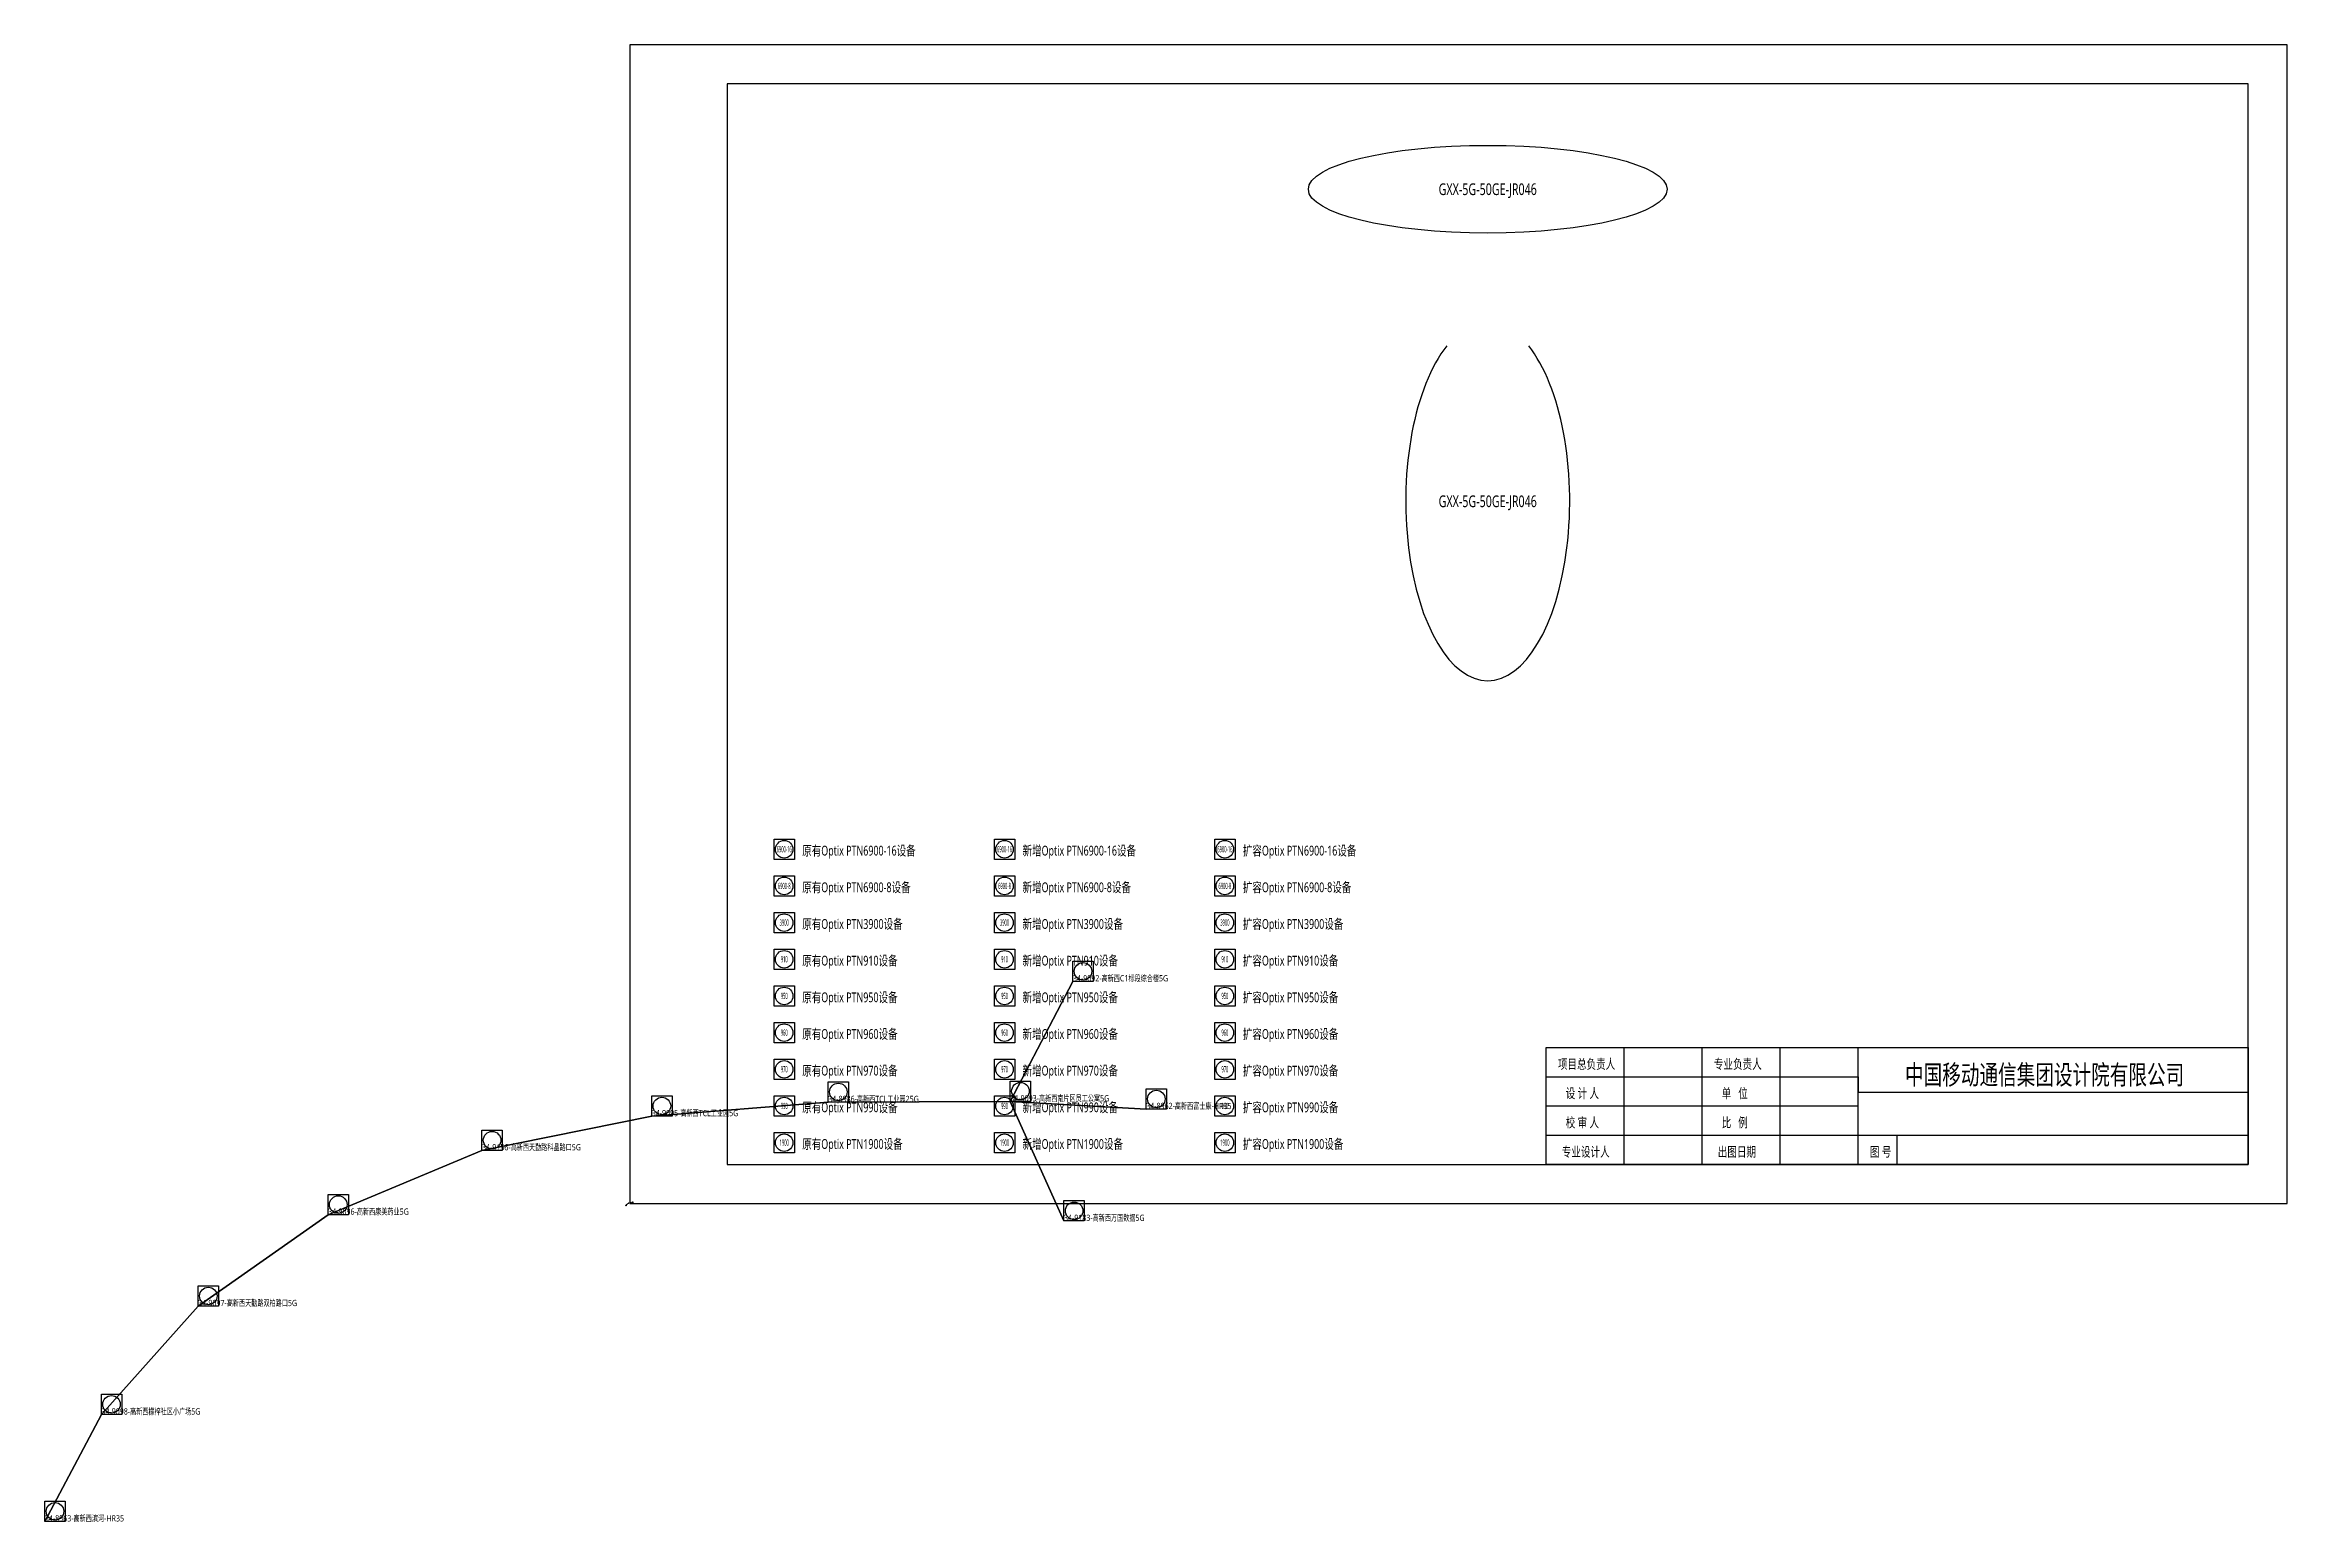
# Model space of a CAD drawing. Header units: metres. Extents: x -150 to 425, y -82 to 297.
import ezdxf
from ezdxf.enums import TextEntityAlignment as Align

# ---------------------------------------------------------------- set-up
doc = ezdxf.new("R2010")
doc.units = ezdxf.units.M
for name, color, linetype in [('border', 7, 'CONTINUOUS'), ('extension_device', 6, 'CONTINUOUS'), ('new_device', 1, 'CONTINUOUS'), ('origin_device', 7, 'CONTINUOUS'), ('outline_border', 5, 'CONTINUOUS')]:
    doc.layers.add(name, color=color, linetype=linetype)
doc.styles.add('OpenSans', font='OpenSans-Regular.ttf')

# ---------------------------------------------------------------- blocks, each defined once
blk = doc.blocks.new('outline_border')
blk.add_lwpolyline([(0, 0), (425, 0), (425, 297), (0, 297), (0, 0)])
blk = doc.blocks.new('border')
blk.add_lwpolyline([(0, 0), (390, 0), (390, 277), (0, 277), (0, 0)])
blk = doc.blocks.new('title')
for points in [[(0, 0), (0, 30), (180, 30), (180, 0), (0, 0)], [(0, 30), (180, 30)], [(20, 0), (20, 30)], [(40, 0), (40, 30)], [(60, 0), (60, 30)], [(80, 0), (80, 30)], [(0, 22.5), (80, 22.5), (80, 18.5), (180, 18.5)], [(0, 15), (80, 15)], [(0, 7.5), (180, 7.5)], [(90, 0), (90, 7.5)]]:
    blk.add_lwpolyline(points)
at = {"style": 'OpenSans', "width": 0.7}
for s, height, p in [('项目总负责人', 2.5, (3, 24.5)), ('专业负责人', 2.5, (43, 24.5)), ('中国移动通信集团设计院有限公司', 5, (92, 20.5)), ('设 计 人', 2.5, (5, 17)), ('单   位', 2.5, (45, 17)), ('校 审 人', 2.5, (5, 9.5)), ('比   例', 2.5, (45, 9.5)), ('专业设计人', 2.5, (4, 2)), ('出图日期', 2.5, (44, 2)), ('图 号', 2.5, (83, 2))]:
    blk.add_text(s, height=height, dxfattribs=at).set_placement(p)
blk = doc.blocks.new('device')
blk.add_lwpolyline([(0, 0), (0, 5.2), (5.2, 5.2), (5.2, 0), (0, 0)])
blk.add_circle((2.6, 2.6), 2.25)
blk = doc.blocks.new('topology')
for points in [[(0.7575, 0.3795), (0.7575, 0.4141), (0.7922, 0.4141), (0.7922, 0.3795), (0.7575, 0.3795)], [(0.3392, 0.1733), (0.3392, 0.2079), (0.3739, 0.2079), (0.3739, 0.1733), (0.3392, 0.1733)], [(0.6504, 0.1745), (0.6504, 0.2092), (0.6851, 0.2092), (0.6851, 0.1745), (0.6504, 0.1745)], [(0.8828, 0.1613), (0.8828, 0.196), (0.9175, 0.196), (0.9175, 0.1613), (0.8828, 0.1613)], [(0.0375, 0.1492), (0.0375, 0.1839), (0.0722, 0.1839), (0.0722, 0.1492), (0.0375, 0.1492)], [(-0.2527, 0.0908), (-0.2527, 0.1255), (-0.2181, 0.1255), (-0.2181, 0.0908), (-0.2527, 0.0908)], [(-0.5157, -0.0192), (-0.5157, 0.0154), (-0.4811, 0.0154), (-0.4811, -0.0192), (-0.5157, -0.0192)], [(0.7422, -0.0298), (0.7422, 0.0048), (0.7769, 0.0048), (0.7769, -0.0298), (0.7422, -0.0298)], [(-0.738, -0.1754), (-0.738, -0.1408), (-0.7033, -0.1408), (-0.7033, -0.1754), (-0.738, -0.1754)], [(-0.9033, -0.3607), (-0.9033, -0.326), (-0.8686, -0.326), (-0.8686, -0.3607), (-0.9033, -0.3607)], [(-1, -0.5434), (-1, -0.5087), (-0.9653, -0.5087), (-0.9653, -0.5434), (-1, -0.5434)]]:
    blk.add_lwpolyline(points)
for centre in [(0.7748, 0.3968), (0.3566, 0.1906), (0.6678, 0.1919), (0.9002, 0.1786), (0.0549, 0.1666), (-0.2354, 0.1081), (-0.4984, -0.0019), (0.7596, -0.0125), (-0.7206, -0.1581), (-0.886, -0.3433), (-0.9827, -0.5261)]:
    blk.add_circle(centre, 0.015)
at = {"layer": 'Edges'}
for p, q in [((0.6504, 0.1745), (0.7575, 0.3795)), ((0.7575, 0.3795), (0.6504, 0.1745)), ((0.3392, 0.1733), (0.0375, 0.1492)), ((0.0375, 0.1492), (0.3392, 0.1733)), ((0.6504, 0.1745), (0.3392, 0.1733)), ((0.3392, 0.1733), (0.6504, 0.1745)), ((0.7422, -0.0298), (0.6504, 0.1745)), ((0.6504, 0.1745), (0.7422, -0.0298)), ((0.6504, 0.1745), (0.8828, 0.1613)), ((0.8828, 0.1613), (0.6504, 0.1745)), ((0.0375, 0.1492), (-0.2527, 0.0908)), ((-0.2527, 0.0908), (0.0375, 0.1492)), ((-0.2527, 0.0908), (-0.5157, -0.0192)), ((-0.5157, -0.0192), (-0.2527, 0.0908)), ((-0.5157, -0.0192), (-0.738, -0.1754)), ((-0.738, -0.1754), (-0.5157, -0.0192)), ((-0.738, -0.1754), (-0.9033, -0.3607)), ((-0.9033, -0.3607), (-0.738, -0.1754)), ((-0.9033, -0.3607), (-1, -0.5434)), ((-1, -0.5434), (-0.9033, -0.3607))]:
    blk.add_line(p, q, dxfattribs=at)
at = {"style": 'OpenSans', "width": 0.7}
for s, p in [('34-9092-高新西C1标段综合楼5G', (0.7575, 0.3795)), ('34-9095-高新西TCL工业园5G', (0.0375, 0.1492)), ('34-8986-高新西TCL工业园25G', (0.3392, 0.1733)), ('34-9093-高新西南片区员工公寓5G', (0.6504, 0.1745)), ('34-8962-高新西富士康-HR35', (0.8828, 0.1613)), ('34-9156-高新西天勤路科晶路口5G', (-0.2527, 0.0908)), ('34-9096-高新西康美药业5G', (-0.5157, -0.0192)), ('34-9183-高新西万国数据5G', (0.7422, -0.0298)), ('34-9097-高新西天勤路双柏路口5G', (-0.738, -0.1754)), ('34-9098-高新西檬梓社区小广场5G', (-0.9033, -0.3607)), ('34-8963-高新西滨河-HR35', (-1, -0.5434))]:
    blk.add_text(s, height=0.010667, dxfattribs=at).set_placement(p)

msp = doc.modelspace()

# ---------------------------------------------------------------- linework, layer by layer
msp.add_ellipse((220, 260), major_axis=(46, 0), ratio=0.244444)
msp.add_ellipse((220, 180), major_axis=(0, 46), ratio=0.457143, start_param=0.523599, end_param=-0.523599)
at = {"layer": 'Nodes'}
for centre in [(-0.52, -0.02), (-0.25, 0.09), (0.04, 0.15), (0.34, 0.17), (0.65, 0.17), (0.74, -0.03), (0.76, 0.38), (0.88, 0.16), (-1, -0.54), (-0.9, -0.36), (-0.74, -0.18)]:
    msp.add_circle(centre, 0.04, dxfattribs=at)

# ---------------------------------------------------------------- block references
at = {"layer": 'border'}
for name, p in [('border', (25, 10)), ('title', (235, 10))]:
    msp.add_blockref(name, p, dxfattribs=at)
at = {"layer": 'extension_device'}
for p in [(150, 88.2), (150, 78.8), (150, 69.4), (150, 60), (150, 50.6), (150, 41.2), (150, 31.8), (150, 22.4), (150, 13)]:
    msp.add_blockref('device', p, dxfattribs=at)
at = {"layer": 'new_device'}
for p in [(93.5, 88.2), (93.5, 78.8), (93.5, 69.4), (93.5, 60), (93.5, 50.6), (93.5, 41.2), (93.5, 31.8), (93.5, 22.4), (93.5, 13)]:
    msp.add_blockref('device', p, dxfattribs=at)
at = {"layer": 'origin_device'}
for p in [(37, 88.2), (37, 78.8), (37, 69.4), (37, 60), (37, 50.6), (37, 41.2), (37, 31.8), (37, 22.4), (37, 13)]:
    msp.add_blockref('device', p, dxfattribs=at)
at = {"layer": 'origin_device', "xscale": 150, "yscale": 150}
msp.add_blockref('topology', (0, 0), dxfattribs=at)
at = {"layer": 'outline_border'}
msp.add_blockref('outline_border', (0, 0), dxfattribs=at)

# ---------------------------------------------------------------- texts
at = {"style": 'OpenSans'}
for s, height, width, p in [('GXX-5G-50GE-JR046', 3, 0.7, (220, 260)), ('6900-16', 1.6, 0.4, (39.6, 90.8)), ('6900-16', 1.6, 0.4, (96.1, 90.8)), ('6900-16', 1.6, 0.4, (152.6, 90.8)), ('6900-8', 1.6, 0.4, (39.6, 81.4)), ('6900-8', 1.6, 0.4, (96.1, 81.4)), ('6900-8', 1.6, 0.4, (152.6, 81.4)), ('3900', 1.6, 0.4, (39.6, 72)), ('3900', 1.6, 0.4, (96.1, 72)), ('3900', 1.6, 0.4, (152.6, 72)), ('910', 1.6, 0.4, (39.6, 62.6)), ('910', 1.6, 0.4, (96.1, 62.6)), ('910', 1.6, 0.4, (152.6, 62.6)), ('950', 1.6, 0.4, (39.6, 53.2)), ('950', 1.6, 0.4, (96.1, 53.2)), ('950', 1.6, 0.4, (152.6, 53.2)), ('960', 1.6, 0.4, (39.6, 43.8)), ('960', 1.6, 0.4, (96.1, 43.8)), ('960', 1.6, 0.4, (152.6, 43.8)), ('970', 1.6, 0.4, (39.6, 34.4)), ('970', 1.6, 0.4, (96.1, 34.4)), ('970', 1.6, 0.4, (152.6, 34.4)), ('990', 1.6, 0.4, (39.6, 25)), ('990', 1.6, 0.4, (96.1, 25)), ('990', 1.6, 0.4, (152.6, 25)), ('1900', 1.6, 0.4, (39.6, 15.6)), ('1900', 1.6, 0.4, (96.1, 15.6)), ('1900', 1.6, 0.4, (152.6, 15.6))]:
    msp.add_text(s, height=height, dxfattribs=dict(at, width=width)).set_placement(p, align=Align.MIDDLE_CENTER)
at = {"color": 5, "style": 'OpenSans', "width": 0.7}
msp.add_text('GXX-5G-50GE-JR046', height=3, dxfattribs=at).set_placement((220, 180), align=Align.MIDDLE_CENTER)
at = {"style": 'OpenSans', "width": 0.7}
for s, p in [('原有Optix PTN6900-16设备', (44.2, 89.2)), ('新增Optix PTN6900-16设备', (100.7, 89.2)), ('扩容Optix PTN6900-16设备', (157.2, 89.2)), ('原有Optix PTN6900-8设备', (44.2, 79.8)), ('新增Optix PTN6900-8设备', (100.7, 79.8)), ('扩容Optix PTN6900-8设备', (157.2, 79.8)), ('原有Optix PTN3900设备', (44.2, 70.4)), ('新增Optix PTN3900设备', (100.7, 70.4)), ('扩容Optix PTN3900设备', (157.2, 70.4)), ('原有Optix PTN910设备', (44.2, 61)), ('新增Optix PTN910设备', (100.7, 61)), ('扩容Optix PTN910设备', (157.2, 61)), ('原有Optix PTN950设备', (44.2, 51.6)), ('新增Optix PTN950设备', (100.7, 51.6)), ('扩容Optix PTN950设备', (157.2, 51.6)), ('原有Optix PTN960设备', (44.2, 42.2)), ('新增Optix PTN960设备', (100.7, 42.2)), ('扩容Optix PTN960设备', (157.2, 42.2)), ('原有Optix PTN970设备', (44.2, 32.8)), ('新增Optix PTN970设备', (100.7, 32.8)), ('扩容Optix PTN970设备', (157.2, 32.8)), ('原有Optix PTN990设备', (44.2, 23.4)), ('新增Optix PTN990设备', (100.7, 23.4)), ('扩容Optix PTN990设备', (157.2, 23.4)), ('原有Optix PTN1900设备', (44.2, 14)), ('新增Optix PTN1900设备', (100.7, 14)), ('扩容Optix PTN1900设备', (157.2, 14))]:
    msp.add_text(s, height=2.5, dxfattribs=at).set_placement(p)

doc.saveas('drawing.dxf')
